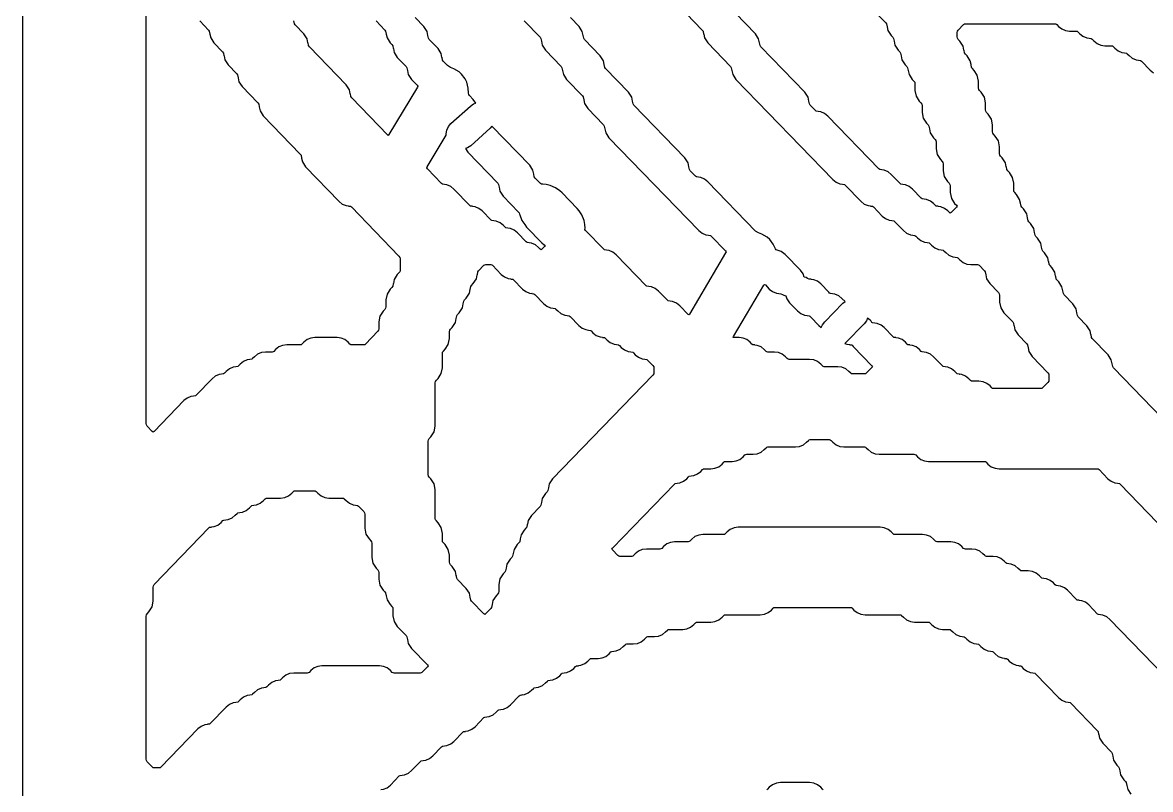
# Model space of a CAD drawing. Header units: millimetres. Extents: x 0 to 63, y 0 to 126.
# Drawn here: x 0 to 36.52, y 32.3 to 57.13 of the extents above; entities that cross this region are included whole.
import ezdxf

# ---------------------------------------------------------------- set-up
doc = ezdxf.new("R2010")
doc.units = ezdxf.units.MM
doc.layers.add('CUT', color=1, linetype='Continuous')

msp = doc.modelspace()

# ---------------------------------------------------------------- linework, layer by layer
at = {"layer": 'CUT'}
for points in [[(63.2679, 123), (50.134, 123), (50.134, 126), (42.134, 126), (42.134, 123), (21.134, 123), (21.134, 126), (13.134, 126), (13.134, 123), (0, 123), (0, 3), (13.134, 3), (13.134, 0), (21.134, 0), (21.134, 3), (42.134, 3), (42.134, 0), (50.134, 0), (50.134, 3), (63.2679, 3)], [(14.5934, 48.6774), (14.6974, 48.8375), (14.722, 48.9641), (14.7247, 48.9636), (14.7425, 49.0556), (14.7673, 49.0937), (14.939, 49.2713), (14.964, 49.2911), (14.9957, 49.2954), (15.1571, 49.2954), (15.1888, 49.2911), (15.2139, 49.2713), (15.5, 48.9753), (15.6046, 48.8926), (15.7273, 48.8406), (15.8094, 48.8295), (15.8091, 48.8272), (15.8739, 48.8185), (15.899, 48.7987), (16.1851, 48.5027), (16.2897, 48.4201), (16.4125, 48.368), (16.4945, 48.357), (16.4942, 48.3547), (16.5591, 48.3459), (16.5842, 48.3261), (16.8702, 48.0302), (16.9749, 47.9475), (17.0976, 47.8954), (17.1797, 47.8844), (17.1794, 47.8821), (17.2442, 47.8734), (17.2693, 47.8536), (17.327, 47.7939), (17.4316, 47.7112), (17.5544, 47.6591), (17.6364, 47.6481), (17.6361, 47.6458), (17.701, 47.6371), (17.7261, 47.6173), (18.0121, 47.3213), (18.1168, 47.2386), (18.2395, 47.1866), (18.3216, 47.1755), (18.3213, 47.1732), (18.3861, 47.1645), (18.4112, 47.1447), (18.4689, 47.085), (18.5735, 47.0023), (18.6963, 46.9503), (18.7783, 46.9392), (18.778, 46.937), (18.8429, 46.9282), (18.868, 46.9084), (18.9257, 46.8487), (19.0303, 46.7661), (19.153, 46.714), (19.2351, 46.7029), (19.2348, 46.7007), (19.2996, 46.6919), (19.3247, 46.6721), (19.3824, 46.6124), (19.487, 46.5298), (19.6098, 46.4777), (19.6919, 46.4667), (19.6915, 46.4644), (19.7564, 46.4557), (19.7815, 46.4358), (19.8392, 46.3761), (19.9438, 46.2935), (20.0666, 46.2414), (20.1486, 46.2304), (20.1483, 46.2281), (20.2132, 46.2194), (20.2382, 46.1996), (20.4099, 46.022), (20.4347, 45.9838), (20.4434, 45.9392), (20.4434, 45.7992), (20.4347, 45.7546), (20.4099, 45.7164), (17.1581, 42.3521), (17.0541, 42.192), (17.0295, 42.0654), (17.0269, 42.0659), (17.009, 41.974), (16.9842, 41.9358), (16.9298, 41.8795), (16.8257, 41.7194), (16.8011, 41.5928), (16.7985, 41.5933), (16.7806, 41.5014), (16.7558, 41.4633), (16.473, 41.1707), (16.369, 41.0106), (16.3443, 40.884), (16.3417, 40.8845), (16.3238, 40.7925), (16.299, 40.7544), (16.2446, 40.6981), (16.1406, 40.538), (16.116, 40.4114), (16.1133, 40.4119), (16.0955, 40.32), (16.0707, 40.2818), (16.0162, 40.2255), (15.9122, 40.0654), (15.8876, 39.9388), (15.885, 39.9393), (15.8671, 39.8474), (15.8423, 39.8092), (15.7879, 39.7529), (15.6838, 39.5929), (15.6592, 39.4663), (15.6566, 39.4668), (15.6387, 39.3748), (15.6139, 39.3367), (15.5595, 39.2804), (15.4554, 39.1203), (15.419, 38.9329), (15.419, 38.7106), (15.4103, 38.666), (15.3855, 38.6278), (15.3311, 38.5715), (15.2271, 38.4114), (15.2024, 38.2848), (15.1998, 38.2853), (15.1819, 38.1934), (15.1571, 38.1552), (14.9902, 37.9825), (14.9622, 37.9616), (14.9343, 37.9825), (14.539, 38.3915), (14.5142, 38.4297), (14.4963, 38.5216), (14.4937, 38.5211), (14.469, 38.6477), (14.365, 38.8078), (14.0822, 39.1004), (14.0574, 39.1385), (14.0395, 39.2305), (14.0369, 39.23), (14.0123, 39.3566), (13.9082, 39.5167), (13.8538, 39.573), (13.829, 39.6111), (13.8203, 39.6558), (13.8203, 39.878), (13.7839, 40.0654), (13.6799, 40.2255), (13.6254, 40.2818), (13.6006, 40.32), (13.592, 40.3646), (13.592, 40.5869), (13.5555, 40.7743), (13.4515, 40.9344), (13.3971, 40.9907), (13.3723, 41.0288), (13.3636, 41.0735), (13.3636, 42.0046), (13.3271, 42.192), (13.2231, 42.3521), (13.1687, 42.4084), (13.1439, 42.4465), (13.1352, 42.4912), (13.1352, 43.5763), (13.1439, 43.621), (13.1687, 43.6591), (13.2231, 43.7154), (13.3271, 43.8755), (13.3636, 44.0629), (13.3636, 45.4666), (13.3723, 45.5113), (13.3971, 45.5494), (13.4515, 45.6057), (13.5555, 45.7658), (13.592, 45.9532), (13.592, 46.4117), (13.6006, 46.4564), (13.6254, 46.4946), (13.6799, 46.5509), (13.7839, 46.7109), (13.8203, 46.8983), (13.8203, 47.1206), (13.829, 47.1653), (13.8538, 47.2034), (13.9082, 47.2597), (14.0123, 47.4198), (14.0369, 47.5464), (14.0395, 47.5459), (14.0574, 47.6378), (14.0822, 47.676), (14.1366, 47.7323), (14.2406, 47.8924), (14.2653, 48.019), (14.2679, 48.0185), (14.2858, 48.1104), (14.3106, 48.1486), (14.365, 48.2049), (14.469, 48.3649), (14.4937, 48.4916), (14.4963, 48.491), (14.5142, 48.583), (14.539, 48.6211)], [(6.1221, 40.7935), (6.1218, 40.7958), (6.2038, 40.8068), (6.3266, 40.8589), (6.4312, 40.9415), (6.4889, 41.0012), (6.514, 41.0211), (6.5788, 41.0298), (6.5785, 41.0321), (6.6606, 41.0431), (6.7833, 41.0952), (6.888, 41.1778), (6.9457, 41.2375), (6.9707, 41.2573), (7.0356, 41.2661), (7.0353, 41.2683), (7.1174, 41.2794), (7.2401, 41.3315), (7.3447, 41.4141), (7.4024, 41.4738), (7.4275, 41.4936), (7.4924, 41.5024), (7.4921, 41.5046), (7.5741, 41.5157), (7.6969, 41.5677), (7.8015, 41.6504), (7.8592, 41.7101), (7.8843, 41.7299), (7.9159, 41.7342), (8.3555, 41.7342), (8.4876, 41.752), (8.6104, 41.804), (8.715, 41.8867), (8.7727, 41.9464), (8.7978, 41.9662), (8.8295, 41.9705), (9.4476, 41.9705), (9.4793, 41.9662), (9.5044, 41.9464), (9.5621, 41.8867), (9.6667, 41.804), (9.7895, 41.752), (9.9216, 41.7342), (10.3612, 41.7342), (10.3928, 41.7299), (10.4179, 41.7101), (10.4756, 41.6504), (10.5802, 41.5677), (10.703, 41.5157), (10.785, 41.5046), (10.7847, 41.5024), (10.8496, 41.4936), (10.8747, 41.4738), (11.0463, 41.2962), (11.0711, 41.2581), (11.0798, 41.2134), (11.0798, 40.7549), (11.1162, 40.5675), (11.2203, 40.4074), (11.2747, 40.3511), (11.2995, 40.3129), (11.3082, 40.2683), (11.3082, 39.8097), (11.3446, 39.6223), (11.4486, 39.4622), (11.5031, 39.4059), (11.5279, 39.3678), (11.5365, 39.3231), (11.5365, 39.1009), (11.573, 38.9135), (11.677, 38.7534), (11.7314, 38.6971), (11.7562, 38.6589), (11.7741, 38.567), (11.7767, 38.5675), (11.8014, 38.4409), (11.9054, 38.2808), (11.9598, 38.2245), (11.9846, 38.1864), (11.9933, 38.1417), (11.9933, 37.9194), (12.0297, 37.732), (12.1338, 37.572), (12.4166, 37.2794), (12.4414, 37.2412), (12.4593, 37.1493), (12.4619, 37.1498), (12.4865, 37.0232), (12.5905, 36.8631), (13.1084, 36.3273), (13.128, 36.2996), (13.1084, 36.2719), (12.9301, 36.0874), (12.905, 36.0676), (12.8733, 36.0633), (12.0268, 36.0633), (11.9951, 36.0676), (11.97, 36.0874), (11.9123, 36.1471), (11.8077, 36.2297), (11.685, 36.2818), (11.5528, 36.2996), (9.6932, 36.2996), (9.5611, 36.2818), (9.4383, 36.2297), (9.3337, 36.1471), (9.276, 36.0874), (9.2509, 36.0676), (9.2193, 36.0633), (8.7797, 36.0633), (8.6476, 36.0455), (8.5248, 35.9934), (8.4202, 35.9108), (8.3625, 35.8511), (8.3374, 35.8313), (8.2726, 35.8225), (8.2729, 35.8203), (8.1908, 35.8092), (8.0681, 35.7572), (7.9634, 35.6745), (7.9057, 35.6148), (7.8807, 35.595), (7.8158, 35.5863), (7.8161, 35.584), (7.734, 35.5729), (7.6113, 35.5209), (7.5067, 35.4382), (7.449, 35.3785), (7.4239, 35.3587), (7.359, 35.35), (7.3593, 35.3477), (7.2773, 35.3367), (7.1545, 35.2846), (7.0499, 35.2019), (6.9922, 35.1422), (6.9671, 35.1224), (6.9023, 35.1137), (6.9026, 35.1114), (6.8205, 35.1004), (6.6978, 35.0483), (6.5931, 34.9656), (6.0787, 34.4334), (6.0536, 34.4135), (5.9888, 34.4048), (5.9891, 34.4025), (5.907, 34.3915), (5.7843, 34.3394), (5.6796, 34.2568), (4.48, 33.0156), (4.455, 32.9958), (4.4233, 32.9916), (4.2619, 32.9916), (4.2302, 32.9958), (4.2051, 33.0156), (4.0335, 33.1932), (4.0087, 33.2314), (4, 33.276), (4, 37.9054), (4.0087, 37.9501), (4.0335, 37.9882), (4.0879, 38.0445), (4.1919, 38.2046), (4.2284, 38.392), (4.2284, 38.8506), (4.2371, 38.8952), (4.2619, 38.9334), (6.0321, 40.765), (6.0572, 40.7848)]]:
    msp.add_lwpolyline(points, close=True, dxfattribs=at)
for points in [[(5.7391, 57.1838), (6.0219, 56.8912), (6.0467, 56.853), (6.0646, 56.7611), (6.0672, 56.7616), (6.0919, 56.635), (6.1959, 56.4749), (6.4787, 56.1823), (6.5035, 56.1442), (6.5214, 56.0522), (6.524, 56.0527), (6.5486, 55.9261), (6.6527, 55.766), (6.9355, 55.4735), (6.9603, 55.4353), (6.9781, 55.3434), (6.9808, 55.3439), (7.0054, 55.2173), (7.1094, 55.0572), (7.6206, 54.5283), (7.6454, 54.4902), (7.6633, 54.3982), (7.6659, 54.3987), (7.6905, 54.2721), (7.7946, 54.112), (8.9909, 52.8743), (9.0157, 52.8362), (9.0336, 52.7442), (9.0362, 52.7447), (9.0608, 52.6181), (9.1648, 52.458), (10.2472, 51.3382), (10.3519, 51.2555), (10.4746, 51.2034), (10.5567, 51.1924), (10.5564, 51.1901), (10.6212, 51.1814), (10.6463, 51.1616), (12.1882, 49.5663), (12.213, 49.5281), (12.2217, 49.4835), (12.2217, 49.1072), (12.213, 49.0626), (12.1882, 49.0244), (12.1338, 48.9681), (12.0297, 48.808), (12.0051, 48.6814), (12.0025, 48.682), (11.9846, 48.59), (11.9598, 48.5519), (11.9054, 48.4956), (11.8014, 48.3355), (11.7649, 48.1481), (11.7649, 47.9258), (11.7562, 47.8811), (11.7314, 47.843), (11.677, 47.7867), (11.573, 47.6266), (11.5365, 47.4392), (11.5365, 47.2169), (11.5279, 47.1723), (11.5031, 47.1341), (11.103, 46.7203), (11.078, 46.7005), (11.0463, 46.6962), (10.6565, 46.6962), (10.6248, 46.7005), (10.5997, 46.7203), (10.542, 46.78), (10.4374, 46.8626), (10.3147, 46.9147), (10.1825, 46.9325), (9.4648, 46.9325), (9.3327, 46.9147), (9.21, 46.8626), (9.1053, 46.78), (9.0476, 46.7203), (9.0226, 46.7005), (8.9909, 46.6962), (8.5513, 46.6962), (8.4192, 46.6784), (8.2964, 46.6264), (8.1918, 46.5437), (8.1341, 46.484), (8.109, 46.4642), (8.0774, 46.4599), (7.8662, 46.4599), (7.734, 46.4421), (7.6113, 46.3901), (7.5067, 46.3074), (7.449, 46.2477), (7.4239, 46.2279), (7.359, 46.2192), (7.3593, 46.2169), (7.2773, 46.2058), (7.1545, 46.1538), (7.0499, 46.0711), (6.9922, 46.0114), (6.9671, 45.9916), (6.9023, 45.9829), (6.9026, 45.9806), (6.8205, 45.9696), (6.6978, 45.9175), (6.5931, 45.8348), (6.5354, 45.7751), (6.5104, 45.7553), (6.4455, 45.7466), (6.4458, 45.7443), (6.3638, 45.7333), (6.241, 45.6812), (6.1364, 45.5985), (5.6219, 45.0663), (5.5969, 45.0465), (5.532, 45.0377), (5.5323, 45.0355), (5.4502, 45.0244), (5.3275, 44.9723), (5.2229, 44.8897), (4.2563, 43.8897), (4.2284, 43.8688), (4.2004, 43.8897), (4.0335, 44.0624), (4.0087, 44.1006), (4, 44.1452), (4, 59.4075)], [(27.6636, 57.4201), (27.9464, 57.1275), (27.9712, 57.0893), (27.9891, 56.9974), (27.9917, 56.9979), (28.0163, 56.8713), (28.1204, 56.7112), (28.1748, 56.6549), (28.1996, 56.6167), (28.2175, 56.5248), (28.2201, 56.5253), (28.2447, 56.3987), (28.3488, 56.2386), (28.4032, 56.1823), (28.428, 56.1442), (28.4459, 56.0522), (28.4485, 56.0527), (28.4731, 55.9261), (28.5771, 55.766), (28.6316, 55.7097), (28.6563, 55.6716), (28.6742, 55.5796), (28.6769, 55.5802), (28.7015, 55.4536), (28.8055, 55.2935), (28.8599, 55.2372), (28.8847, 55.199), (28.8934, 55.1544), (28.8934, 54.9321), (28.9299, 54.7447), (29.0339, 54.5846), (29.0883, 54.5283), (29.1131, 54.4902), (29.1218, 54.4455), (29.1218, 54.2232), (29.1582, 54.0358), (29.2623, 53.8758), (29.3167, 53.8194), (29.3415, 53.7813), (29.3594, 53.6894), (29.362, 53.6899), (29.3866, 53.5633), (29.4907, 53.4032), (29.5451, 53.3469), (29.5699, 53.3087), (29.5786, 53.2641), (29.5786, 53.0418), (29.615, 52.8544), (29.719, 52.6943), (29.7735, 52.638), (29.7982, 52.5999), (29.8069, 52.5552), (29.8069, 52.3329), (29.8434, 52.1455), (29.9474, 51.9855), (30.0018, 51.9292), (30.0266, 51.891), (30.0353, 51.8463), (30.0353, 51.6241), (30.0718, 51.4367), (30.1758, 51.2766), (30.2369, 51.2133), (30.2565, 51.1857), (30.2369, 51.158), (30.0633, 50.9783), (30.0353, 50.9574), (30.0074, 50.9783), (29.9543, 51.0331), (29.8497, 51.1158), (29.727, 51.1679), (29.6449, 51.1789), (29.6452, 51.1812), (29.5804, 51.1899), (29.5553, 51.2097), (29.4976, 51.2694), (29.393, 51.3521), (29.2702, 51.4042), (29.1882, 51.4152), (29.1885, 51.4175), (29.1236, 51.4262), (29.0985, 51.446), (28.8124, 51.742), (28.7078, 51.8247), (28.5851, 51.8767), (28.503, 51.8878), (28.5033, 51.8901), (28.4385, 51.8988), (28.4134, 51.9186), (28.1273, 52.2146), (28.0227, 52.2972), (27.8999, 52.3493), (27.8179, 52.3603), (27.8182, 52.3626), (27.7533, 52.3714), (27.7282, 52.3912), (26.0719, 54.1049), (25.9673, 54.1875), (25.8445, 54.2396), (25.7625, 54.2506), (25.7628, 54.2529), (25.6979, 54.2616), (25.6728, 54.2815), (25.5012, 54.459), (25.4764, 54.4972), (25.4585, 54.5891), (25.4559, 54.5886), (25.4313, 54.7152), (25.3272, 54.8753), (23.9025, 56.3493), (23.8777, 56.3875), (23.8599, 56.4794), (23.8572, 56.4789), (23.8326, 56.6055), (23.7286, 56.7656), (22.7606, 57.7671)], [(21.4974, 57.4201), (22.0085, 56.8912), (22.0333, 56.853), (22.0512, 56.7611), (22.0538, 56.7616), (22.0785, 56.635), (22.1825, 56.4749), (22.9221, 55.7097), (22.9469, 55.6716), (22.9647, 55.5796), (22.9674, 55.5802), (22.992, 55.4536), (23.096, 55.2935), (26.2338, 52.047), (26.3384, 51.9644), (26.4612, 51.9123), (26.5433, 51.9013), (26.5429, 51.899), (26.6078, 51.8903), (26.6329, 51.8704), (27.1473, 51.3382), (27.252, 51.2555), (27.3747, 51.2034), (27.4568, 51.1924), (27.4565, 51.1901), (27.5213, 51.1814), (27.5464, 51.1616), (27.8325, 50.8656), (27.9371, 50.7829), (28.0599, 50.7309), (28.1419, 50.7198), (28.1416, 50.7175), (28.2065, 50.7088), (28.2315, 50.689), (28.5176, 50.393), (28.6222, 50.3104), (28.745, 50.2583), (28.8271, 50.2472), (28.8267, 50.245), (28.8916, 50.2362), (28.9167, 50.2164), (28.9744, 50.1567), (29.079, 50.0741), (29.2018, 50.022), (29.2838, 50.011), (29.2835, 50.0087), (29.3484, 50), (29.3734, 49.9801), (29.4311, 49.9204), (29.5358, 49.8378), (29.6585, 49.7857), (29.7406, 49.7747), (29.7403, 49.7724), (29.8051, 49.7637), (29.8302, 49.7439), (29.8879, 49.6842), (29.9925, 49.6015), (30.1153, 49.5494), (30.1973, 49.5384), (30.197, 49.5361), (30.2619, 49.5274), (30.287, 49.5076), (30.3447, 49.4479), (30.4493, 49.3652), (30.572, 49.3131), (30.7042, 49.2954), (30.9154, 49.2954), (30.947, 49.2911), (30.9721, 49.2713), (31.1437, 49.0937), (31.1685, 49.0556), (31.1864, 48.9636), (31.189, 48.9641), (31.2137, 48.8375), (31.3177, 48.6774), (31.6005, 48.3848), (31.6253, 48.3467), (31.634, 48.302), (31.634, 48.0798), (31.6704, 47.8924), (31.7745, 47.7323), (32.0573, 47.4397), (32.082, 47.4016), (32.0999, 47.3096), (32.1026, 47.3101), (32.1272, 47.1835), (32.2312, 47.0234), (32.514, 46.7308), (32.5388, 46.6927), (32.5567, 46.6007), (32.5593, 46.6013), (32.5839, 46.4747), (32.688, 46.3146), (33.1992, 45.7857), (33.2239, 45.7475), (33.2326, 45.7029), (33.2326, 45.5629), (33.2239, 45.5183), (33.1992, 45.4801), (33.0275, 45.3026), (33.0024, 45.2827), (32.9708, 45.2785), (31.4391, 45.2785), (31.4074, 45.2827), (31.3823, 45.3026), (31.3246, 45.3623), (31.22, 45.4449), (31.0973, 45.497), (30.9651, 45.5148), (30.7539, 45.5148), (30.7223, 45.519), (30.6972, 45.5388), (30.6395, 45.5985), (30.5349, 45.6812), (30.4121, 45.7333), (30.3301, 45.7443), (30.3304, 45.7466), (30.2655, 45.7553), (30.2404, 45.7751), (30.1827, 45.8348), (30.0781, 45.9175), (29.9554, 45.9696), (29.8733, 45.9806), (29.8736, 45.9829), (29.8087, 45.9916), (29.7837, 46.0114), (29.4976, 46.3074), (29.393, 46.3901), (29.2702, 46.4421), (29.1882, 46.4532), (29.1885, 46.4555), (29.1236, 46.4642), (29.0985, 46.484), (29.0408, 46.5437), (28.9362, 46.6264), (28.8135, 46.6784), (28.7314, 46.6895), (28.7317, 46.6917), (28.6668, 46.7005), (28.6418, 46.7203), (28.5841, 46.78), (28.4794, 46.8626), (28.3567, 46.9147), (28.2746, 46.9258), (28.2749, 46.928), (28.2101, 46.9368), (28.185, 46.9566), (27.8989, 47.2526), (27.7943, 47.3352), (27.6716, 47.3873), (27.5895, 47.3983), (27.5898, 47.4006), (27.5243, 47.4094), (27.4982, 47.4205), (27.4704, 47.4596), (27.4422, 47.4888), (27.358, 47.5553), (27.3238, 47.4706), (27.2485, 47.3705), (26.6558, 46.767), (26.6237, 46.7419), (26.6896, 46.714), (26.7716, 46.7029), (26.7713, 46.7007), (26.7843, 46.6989), (26.7987, 46.6993), (26.8217, 46.6962), (26.8368, 46.6962), (26.8582, 46.6828), (26.8629, 46.6808), (26.8907, 46.6416), (27.4964, 46.015), (27.5159, 45.9873), (27.4964, 45.9597), (27.318, 45.7751), (27.2929, 45.7553), (27.2613, 45.7511), (26.8715, 45.7511), (26.8398, 45.7553), (26.8147, 45.7751), (26.757, 45.8348), (26.6524, 45.9175), (26.5297, 45.9696), (26.3975, 45.9873), (25.958, 45.9873), (25.9263, 45.9916), (25.9012, 46.0114), (25.8435, 46.0711), (25.7389, 46.1538), (25.6161, 46.2058), (25.484, 46.2236), (24.8161, 46.2236), (24.7844, 46.2279), (24.7593, 46.2477), (24.7016, 46.3074), (24.597, 46.3901), (24.4742, 46.4421), (24.3421, 46.4599), (24.1309, 46.4599), (24.0992, 46.4642), (24.0742, 46.484), (24.0165, 46.5437), (23.9118, 46.6264), (23.7891, 46.6784), (23.707, 46.6895), (23.7073, 46.6917), (23.6425, 46.7005), (23.6174, 46.7203), (23.5597, 46.78), (23.4551, 46.8626), (23.3323, 46.9147), (23.2002, 46.9325), (23.041, 46.9325), (23.0113, 46.937), (23.0225, 46.9649), (24.0046, 48.6292), (24.0251, 48.6542), (24.0508, 48.6347), (24.1784, 48.5027), (24.283, 48.4201), (24.4058, 48.368), (24.4878, 48.357), (24.4875, 48.3547), (24.553, 48.3459), (24.6042, 48.3241), (24.6473, 48.2996), (24.7146, 48.2847), (24.7485, 48.1815), (24.8353, 48.0594), (25.0919, 47.7939), (25.1965, 47.7112), (25.3193, 47.6591), (25.4014, 47.6481), (25.401, 47.6458), (25.4665, 47.637), (25.4926, 47.6259), (25.5204, 47.5868), (25.7771, 47.3213), (25.8612, 47.2548), (25.8955, 47.3395), (25.9708, 47.4396), (26.5635, 48.0431), (26.6288, 48.0941), (26.5286, 48.1977), (26.424, 48.2804), (26.3013, 48.3324), (26.2192, 48.3435), (26.2195, 48.3457), (26.154, 48.3546), (26.1279, 48.3656), (26.1001, 48.4048), (25.8435, 48.6703), (25.7389, 48.7529), (25.6161, 48.805), (25.5341, 48.816), (25.5344, 48.8183), (25.4689, 48.8271), (25.4177, 48.8489), (25.3746, 48.8734), (25.3073, 48.8883), (25.2734, 48.9915), (25.1866, 49.1136), (24.6933, 49.624), (24.5608, 49.722), (24.4037, 49.7716), (24.3975, 49.7725), (24.3794, 49.7996), (24.3068, 49.9504), (24.1895, 50.1063), (24.1051, 50.1818), (23.9371, 50.2809), (23.8304, 50.3183), (23.7346, 50.3796), (22.1894, 51.9783), (22.0848, 52.061), (21.9621, 52.113), (21.88, 52.1241), (21.8803, 52.1263), (21.8154, 52.1351), (21.7904, 52.1549), (21.6187, 52.3325), (21.5939, 52.3706), (21.5761, 52.4625), (21.5734, 52.462), (21.5488, 52.5886), (21.4448, 52.7487), (19.7917, 54.459), (19.7669, 54.4972), (19.749, 54.5891), (19.7464, 54.5886), (19.7218, 54.7152), (19.6177, 54.8753), (18.8782, 55.6405), (18.8534, 55.6786), (18.8355, 55.7706), (18.8329, 55.7701), (18.8082, 55.8967), (18.7042, 56.0567), (18.193, 56.5856), (18.1682, 56.6238), (18.1504, 56.7157), (18.1477, 56.7152), (18.1231, 56.8418), (18.0191, 57.0019), (17.7363, 57.2945)], [(11.4486, 57.1838), (11.7314, 56.8912), (11.7562, 56.853), (11.7741, 56.7611), (11.7767, 56.7616), (11.8014, 56.635), (11.9054, 56.4749), (11.9598, 56.4186), (11.9846, 56.3805), (12.0025, 56.2885), (12.0051, 56.289), (12.0297, 56.1624), (12.1338, 56.0023), (12.4166, 55.7097), (12.4414, 55.6716), (12.4593, 55.5796), (12.4619, 55.5802), (12.4865, 55.4536), (12.5905, 55.2935), (12.7765, 55.1011), (12.7975, 55.0707), (12.7839, 55.0364), (11.8613, 53.502), (11.8407, 53.4772), (11.815, 53.4967), (10.6565, 54.6953), (10.6317, 54.7335), (10.6138, 54.8254), (10.6112, 54.8249), (10.5866, 54.9515), (10.4825, 55.1116), (9.2862, 56.3493), (9.2614, 56.3875), (9.2435, 56.4794), (9.2409, 56.4789), (9.2163, 56.6055), (9.1123, 56.7656), (8.8295, 57.0582), (8.8047, 57.0963), (8.7868, 57.1883)], [(16.2446, 57.1838), (16.7558, 56.6549), (16.7806, 56.6167), (16.7985, 56.5248), (16.8011, 56.5253), (16.8257, 56.3987), (16.9298, 56.2386), (17.4409, 55.7097), (17.4657, 55.6716), (17.4836, 55.5796), (17.4862, 55.5802), (17.5109, 55.4536), (17.6149, 55.2935), (18.1261, 54.7646), (18.1509, 54.7264), (18.1688, 54.6345), (18.1714, 54.635), (18.196, 54.5084), (18.3, 54.3483), (18.8112, 53.8194), (18.836, 53.7813), (18.8539, 53.6894), (18.8565, 53.6899), (18.8811, 53.5633), (18.9852, 53.4032), (21.8946, 50.393), (21.9992, 50.3104), (22.122, 50.2583), (22.204, 50.2472), (22.2037, 50.245), (22.2686, 50.2362), (22.2937, 50.2164), (22.7557, 49.7384), (22.7766, 49.7082), (22.7633, 49.674), (21.5915, 47.6882), (21.571, 47.6632), (21.5453, 47.6827), (21.2759, 47.9614), (21.1713, 48.0441), (21.0485, 48.0961), (20.9665, 48.1072), (20.9668, 48.1095), (20.9019, 48.1182), (20.8768, 48.138), (20.5908, 48.434), (20.4861, 48.5166), (20.3634, 48.5687), (20.2813, 48.5798), (20.2816, 48.582), (20.2168, 48.5908), (20.1917, 48.6106), (19.2205, 49.6154), (19.1159, 49.6981), (18.9931, 49.7502), (18.9111, 49.7612), (18.9114, 49.7635), (18.8465, 49.7722), (18.8214, 49.792), (18.2308, 50.403), (18.2091, 50.4345), (18.2114, 50.4791), (18.204, 50.5932), (18.1811, 50.719), (18.1096, 50.9005), (18.0211, 51.0379), (17.9602, 51.1147), (17.469, 51.623), (17.3943, 51.6864), (17.2599, 51.7795), (17.081, 51.8572), (16.956, 51.8843), (16.8423, 51.8956), (16.7976, 51.8949), (16.7669, 51.9177), (16.5944, 52.0962), (16.5696, 52.1343), (16.5517, 52.2263), (16.5491, 52.2257), (16.5244, 52.3524), (16.4204, 52.5124), (15.1974, 53.7778), (15.1409, 53.7115), (14.5129, 53.1452), (14.4097, 53.0742), (14.3403, 53.0495), (14.4176, 52.9306), (15.3855, 51.9292), (15.4103, 51.891), (15.4282, 51.7991), (15.4308, 51.7996), (15.4554, 51.673), (15.5595, 51.5129), (16.0609, 50.9941), (16.0817, 50.9651), (16.0931, 50.9313), (16.0976, 50.9067), (16.1692, 50.7252), (16.2576, 50.5878), (16.3185, 50.511), (16.8097, 50.0028), (16.8844, 49.9393), (16.8969, 49.9307), (16.9197, 49.9094), (16.9015, 49.884), (16.8172, 49.7968), (16.7893, 49.776), (16.7613, 49.7968), (16.7083, 49.8517), (16.6037, 49.9344), (16.4809, 49.9864), (16.3989, 49.9975), (16.3992, 49.9998), (16.3343, 50.0085), (16.3092, 50.0283), (16.0232, 50.3243), (15.9185, 50.4069), (15.7958, 50.459), (15.7137, 50.4701), (15.714, 50.4723), (15.6492, 50.4811), (15.6241, 50.5009), (15.5664, 50.5606), (15.4618, 50.6432), (15.339, 50.6953), (15.257, 50.7063), (15.2573, 50.7086), (15.1924, 50.7173), (15.1673, 50.7372), (14.8813, 51.0331), (14.7766, 51.1158), (14.6539, 51.1679), (14.5718, 51.1789), (14.5721, 51.1812), (14.5073, 51.1899), (14.4822, 51.2097), (13.9677, 51.742), (13.8631, 51.8247), (13.7404, 51.8767), (13.6583, 51.8878), (13.6586, 51.8901), (13.5938, 51.8988), (13.5687, 51.9186), (13.1086, 52.3946), (13.0876, 52.4249), (13.1013, 52.4592), (13.7157, 53.4812), (13.7121, 53.5265), (13.7349, 53.6497), (13.7887, 53.7628), (13.8701, 53.8582), (14.4981, 54.4245), (14.6013, 54.4955), (14.6706, 54.5201), (14.5934, 54.639), (14.4694, 54.7673), (14.4455, 54.8032), (14.4358, 54.8451), (14.4281, 55.0132), (14.3809, 55.2034), (14.3328, 55.3054), (14.2168, 55.4623), (14.133, 55.5384), (13.9658, 55.6389), (13.8505, 55.6804), (13.7566, 55.7411), (13.6254, 55.8768), (13.6006, 55.9149), (13.5828, 56.0069), (13.5801, 56.0063), (13.5555, 56.1329), (13.4515, 56.293), (13.1687, 56.5856), (13.1439, 56.6238), (13.126, 56.7157), (13.1234, 56.7152), (13.0987, 56.8418), (12.9947, 57.0019), (12.7119, 57.2945)], [(38.4621, 42.7034), (35.3215, 45.9527), (35.2967, 45.9909), (35.2789, 46.0828), (35.2762, 46.0823), (35.2516, 46.2089), (35.1476, 46.369), (34.6364, 46.8979), (34.6116, 46.936), (34.5937, 47.0279), (34.5911, 47.0274), (34.5665, 47.154), (34.4624, 47.3141), (34.1796, 47.6067), (34.1548, 47.6449), (34.137, 47.7368), (34.1343, 47.7363), (34.1097, 47.8629), (34.0057, 48.023), (33.7229, 48.3156), (33.6981, 48.3537), (33.6802, 48.4457), (33.6776, 48.4452), (33.6529, 48.5718), (33.5489, 48.7318), (33.4945, 48.7881), (33.4697, 48.8263), (33.4518, 48.9182), (33.4492, 48.9177), (33.4246, 49.0443), (33.3205, 49.2044), (33.2661, 49.2607), (33.2413, 49.2989), (33.2234, 49.3908), (33.2208, 49.3903), (33.1962, 49.5169), (33.0922, 49.677), (33.0377, 49.7333), (33.0129, 49.7714), (32.9951, 49.8634), (32.9924, 49.8629), (32.9678, 49.9895), (32.8638, 50.1496), (32.8094, 50.2059), (32.7846, 50.244), (32.7667, 50.336), (32.764, 50.3355), (32.7394, 50.4621), (32.6354, 50.6221), (32.581, 50.6784), (32.5562, 50.7166), (32.5383, 50.8085), (32.5357, 50.808), (32.511, 50.9346), (32.407, 51.0947), (32.3526, 51.151), (32.3278, 51.1892), (32.3099, 51.2811), (32.3073, 51.2806), (32.2827, 51.4072), (32.1786, 51.5673), (32.1242, 51.6236), (32.0994, 51.6617), (32.0907, 51.7064), (32.0907, 51.9287), (32.0543, 52.1161), (31.9503, 52.2761), (31.8958, 52.3325), (31.871, 52.3706), (31.8532, 52.4625), (31.8505, 52.462), (31.8259, 52.5886), (31.7219, 52.7487), (31.6675, 52.805), (31.6427, 52.8432), (31.634, 52.8878), (31.634, 53.1101), (31.5975, 53.2975), (31.4935, 53.4576), (31.4391, 53.5139), (31.4143, 53.552), (31.4056, 53.5967), (31.4056, 53.819), (31.3691, 54.0064), (31.2651, 54.1664), (31.2107, 54.2227), (31.1859, 54.2609), (31.1772, 54.3056), (31.1772, 54.5278), (31.1408, 54.7152), (31.0367, 54.8753), (30.9823, 54.9316), (30.9575, 54.9698), (30.9488, 55.0144), (30.9488, 55.2367), (30.9124, 55.4241), (30.8084, 55.5842), (30.7539, 55.6405), (30.7291, 55.6786), (30.7113, 55.7706), (30.7086, 55.7701), (30.684, 55.8967), (30.58, 56.0567), (30.5256, 56.113), (30.5008, 56.1512), (30.4829, 56.2431), (30.4802, 56.2426), (30.4556, 56.3692), (30.3516, 56.5293), (30.2972, 56.5856), (30.2724, 56.6238), (30.2637, 56.6684), (30.2637, 56.8084), (30.2724, 56.853), (30.2972, 56.8912), (30.4688, 57.0688), (30.4939, 57.0886), (30.5256, 57.0928), (33.4275, 57.0928), (33.4592, 57.0886), (33.4843, 57.0688), (33.542, 57.0091), (33.6466, 56.9264), (33.7694, 56.8743), (33.9015, 56.8565), (34.1127, 56.8565), (34.1443, 56.8523), (34.1694, 56.8325), (34.2271, 56.7728), (34.3317, 56.6901), (34.4545, 56.638), (34.5366, 56.627), (34.5362, 56.6247), (34.6011, 56.616), (34.6262, 56.5962), (34.6839, 56.5365), (34.7885, 56.4538), (34.9113, 56.4017), (35.0434, 56.384), (35.2546, 56.384), (35.2862, 56.3797), (35.3113, 56.3599), (35.369, 56.3002), (35.4736, 56.2175), (35.5964, 56.1655), (35.6785, 56.1544), (35.6781, 56.1521), (35.743, 56.1434), (35.7681, 56.1236), (35.8258, 56.0639), (35.9304, 55.9812), (36.0532, 55.9292), (36.1352, 55.9181), (36.1349, 55.9159), (36.1998, 55.9071), (36.2248, 55.8873), (36.5109, 55.5913), (36.6155, 55.5087)], [(36.9746, 35.9724), (35.2071, 37.8011), (35.1025, 37.8837), (34.9797, 37.9358), (34.8977, 37.9468), (34.898, 37.9491), (34.8331, 37.9578), (34.808, 37.9777), (34.5219, 38.2736), (34.4173, 38.3563), (34.2946, 38.4084), (34.2125, 38.4194), (34.2128, 38.4217), (34.148, 38.4304), (34.1229, 38.4502), (33.8368, 38.7462), (33.7322, 38.8289), (33.6094, 38.881), (33.5274, 38.892), (33.5277, 38.8943), (33.4628, 38.903), (33.4377, 38.9228), (33.38, 38.9825), (33.2754, 39.0652), (33.1527, 39.1172), (33.0706, 39.1283), (33.0709, 39.1306), (33.0061, 39.1393), (32.981, 39.1591), (32.9233, 39.2188), (32.8187, 39.3015), (32.6959, 39.3535), (32.5638, 39.3713), (32.3526, 39.3713), (32.3209, 39.3756), (32.2958, 39.3954), (32.2381, 39.4551), (32.1335, 39.5377), (32.0108, 39.5898), (31.9287, 39.6009), (31.929, 39.6031), (31.8642, 39.6119), (31.8391, 39.6317), (31.7814, 39.6914), (31.6768, 39.774), (31.554, 39.8261), (31.4219, 39.8439), (31.2107, 39.8439), (31.179, 39.8481), (31.1539, 39.868), (31.0962, 39.9277), (30.9916, 40.0103), (30.8689, 40.0624), (30.7367, 40.0802), (30.5256, 40.0802), (30.4939, 40.0844), (30.4688, 40.1042), (30.4111, 40.1639), (30.3065, 40.2466), (30.1837, 40.2987), (30.0516, 40.3165), (29.612, 40.3165), (29.5804, 40.3207), (29.5553, 40.3405), (29.4976, 40.4002), (29.393, 40.4829), (29.2702, 40.535), (29.1381, 40.5527), (28.2418, 40.5527), (28.2101, 40.557), (28.185, 40.5768), (28.1273, 40.6365), (28.0227, 40.7192), (27.8999, 40.7713), (27.7678, 40.789), (23.1676, 40.789), (23.0355, 40.7713), (22.9127, 40.7192), (22.8081, 40.6365), (22.7504, 40.5768), (22.7253, 40.557), (22.6937, 40.5527), (22.0257, 40.5527), (21.8936, 40.535), (21.7708, 40.4829), (21.6662, 40.4002), (21.6085, 40.3405), (21.5834, 40.3207), (21.5518, 40.3165), (21.1122, 40.3165), (20.9801, 40.2987), (20.8573, 40.2466), (20.7527, 40.1639), (20.695, 40.1042), (20.6699, 40.0844), (20.6383, 40.0802), (20.1987, 40.0802), (20.0666, 40.0624), (19.9438, 40.0103), (19.8392, 39.9277), (19.7815, 39.868), (19.7564, 39.8481), (19.7247, 39.8439), (19.3349, 39.8439), (19.3033, 39.8481), (19.2782, 39.868), (19.0998, 40.0525), (19.0803, 40.0802), (19.0998, 40.1078), (21.1052, 42.1827), (21.1303, 42.2025), (21.1952, 42.2112), (21.1949, 42.2135), (21.2769, 42.2245), (21.3997, 42.2766), (21.5043, 42.3593), (21.562, 42.419), (21.5871, 42.4388), (21.6519, 42.4475), (21.6516, 42.4498), (21.7337, 42.4608), (21.8564, 42.5129), (21.961, 42.5956), (22.0187, 42.6552), (22.0438, 42.6751), (22.0755, 42.6793), (22.2867, 42.6793), (22.4188, 42.6971), (22.5416, 42.7492), (22.6462, 42.8318), (22.7039, 42.8915), (22.729, 42.9114), (22.7606, 42.9156), (22.9718, 42.9156), (23.104, 42.9334), (23.2267, 42.9855), (23.3313, 43.0681), (23.389, 43.1278), (23.4141, 43.1476), (23.4458, 43.1519), (23.6569, 43.1519), (23.7891, 43.1697), (23.9118, 43.2217), (24.0165, 43.3044), (24.0742, 43.3641), (24.0992, 43.3839), (24.1309, 43.3882), (25.0272, 43.3882), (25.1594, 43.406), (25.2821, 43.458), (25.3867, 43.5407), (25.4444, 43.6004), (25.4695, 43.6202), (25.5012, 43.6245), (26.1194, 43.6245), (26.151, 43.6202), (26.1761, 43.6004), (26.2338, 43.5407), (26.3384, 43.458), (26.4612, 43.406), (26.5933, 43.3882), (27.2613, 43.3882), (27.2929, 43.3839), (27.318, 43.3641), (27.3757, 43.3044), (27.4803, 43.2217), (27.6031, 43.1697), (27.7352, 43.1519), (28.8599, 43.1519), (28.8916, 43.1476), (28.9167, 43.1278), (28.9744, 43.0681), (29.079, 42.9855), (29.2018, 42.9334), (29.3339, 42.9156), (31.1437, 42.9156), (31.1754, 42.9114), (31.2005, 42.8915), (31.2582, 42.8318), (31.3628, 42.7492), (31.4856, 42.6971), (31.6177, 42.6793), (34.7978, 42.6793), (34.8295, 42.6751), (34.8546, 42.6552), (35.1406, 42.3593), (35.2453, 42.2766), (35.368, 42.2245), (35.4501, 42.2135), (35.4498, 42.2112), (35.5146, 42.2025), (35.5397, 42.1827), (36.7393, 40.9415)], [(11.6029, 32.2894), (11.685, 32.3005), (11.8077, 32.3526), (11.9123, 32.4352), (12.1984, 32.7312), (12.2235, 32.751), (12.2883, 32.7597), (12.288, 32.762), (12.3701, 32.7731), (12.4928, 32.8251), (12.5975, 32.9078), (12.8835, 33.2038), (12.9086, 33.2236), (12.9735, 33.2323), (12.9732, 33.2346), (13.0552, 33.2456), (13.178, 33.2977), (13.2826, 33.3804), (13.5687, 33.6763), (13.5938, 33.6962), (13.6586, 33.7049), (13.6583, 33.7072), (13.7404, 33.7182), (13.8631, 33.7703), (13.9677, 33.8529), (14.2538, 34.1489), (14.2789, 34.1687), (14.3438, 34.1775), (14.3435, 34.1797), (14.4255, 34.1908), (14.5483, 34.2428), (14.6529, 34.3255), (14.939, 34.6215), (14.964, 34.6413), (15.0289, 34.65), (15.0286, 34.6523), (15.1107, 34.6633), (15.2334, 34.7154), (15.338, 34.7981), (15.3957, 34.8578), (15.4208, 34.8776), (15.4857, 34.8863), (15.4854, 34.8886), (15.5674, 34.8996), (15.6902, 34.9517), (15.7948, 35.0344), (16.0809, 35.3304), (16.1059, 35.3502), (16.1708, 35.3589), (16.1705, 35.3612), (16.2526, 35.3722), (16.3753, 35.4243), (16.4799, 35.5069), (16.5376, 35.5666), (16.5627, 35.5865), (16.6276, 35.5952), (16.6273, 35.5975), (16.7093, 35.6085), (16.8321, 35.6606), (16.9367, 35.7432), (16.9944, 35.8029), (17.0195, 35.8227), (17.0843, 35.8315), (17.084, 35.8337), (17.1661, 35.8448), (17.2888, 35.8969), (17.3934, 35.9795), (17.4511, 36.0392), (17.4762, 36.059), (17.5411, 36.0678), (17.5408, 36.07), (17.6228, 36.0811), (17.7456, 36.1331), (17.8502, 36.2158), (17.9079, 36.2755), (17.933, 36.2953), (17.9978, 36.304), (17.9975, 36.3063), (18.0796, 36.3174), (18.2023, 36.3694), (18.307, 36.4521), (18.3647, 36.5118), (18.3897, 36.5316), (18.4214, 36.5359), (18.6326, 36.5359), (18.7647, 36.5536), (18.8875, 36.6057), (18.9921, 36.6884), (19.0498, 36.7481), (19.0749, 36.7679), (19.1397, 36.7766), (19.1394, 36.7789), (19.2215, 36.7899), (19.3442, 36.842), (19.4489, 36.9247), (19.5066, 36.9844), (19.5316, 37.0042), (19.5633, 37.0084), (19.7745, 37.0084), (19.9066, 37.0262), (20.0294, 37.0783), (20.134, 37.161), (20.1917, 37.2206), (20.2168, 37.2405), (20.2485, 37.2447), (20.4596, 37.2447), (20.5918, 37.2625), (20.7145, 37.3146), (20.8191, 37.3972), (20.8768, 37.4569), (20.9019, 37.4768), (20.9336, 37.481), (21.3731, 37.481), (21.5053, 37.4988), (21.628, 37.5509), (21.7327, 37.6335), (21.7904, 37.6932), (21.8154, 37.713), (21.8471, 37.7173), (22.2867, 37.7173), (22.4188, 37.7351), (22.5416, 37.7872), (22.6462, 37.8698), (22.7039, 37.9295), (22.729, 37.9493), (22.7606, 37.9536), (23.8853, 37.9536), (24.0175, 37.9714), (24.1402, 38.0234), (24.2448, 38.1061), (24.3025, 38.1658), (24.3276, 38.1856), (24.3593, 38.1899), (26.8045, 38.1899), (26.8362, 38.1856), (26.8613, 38.1658), (26.919, 38.1061), (27.0236, 38.0234), (27.1463, 37.9714), (27.2785, 37.9536), (28.4032, 37.9536), (28.4348, 37.9493), (28.4599, 37.9295), (28.5176, 37.8698), (28.6222, 37.7872), (28.745, 37.7351), (28.8771, 37.7173), (29.3167, 37.7173), (29.3484, 37.713), (29.3734, 37.6932), (29.4311, 37.6335), (29.5358, 37.5509), (29.6585, 37.4988), (29.7907, 37.481), (30.0018, 37.481), (30.0335, 37.4768), (30.0586, 37.4569), (30.1163, 37.3972), (30.2209, 37.3146), (30.3437, 37.2625), (30.4257, 37.2515), (30.4254, 37.2492), (30.4903, 37.2405), (30.5153, 37.2206), (30.573, 37.161), (30.6777, 37.0783), (30.8004, 37.0262), (30.8825, 37.0152), (30.8822, 37.0129), (30.947, 37.0042), (30.9721, 36.9844), (31.0298, 36.9247), (31.1344, 36.842), (31.2572, 36.7899), (31.3392, 36.7789), (31.3389, 36.7766), (31.4038, 36.7679), (31.4289, 36.7481), (31.4866, 36.6884), (31.5912, 36.6057), (31.7139, 36.5536), (31.796, 36.5426), (31.7957, 36.5403), (31.8605, 36.5316), (31.8856, 36.5118), (31.9433, 36.4521), (32.0479, 36.3694), (32.1707, 36.3174), (32.2528, 36.3063), (32.2524, 36.304), (32.3173, 36.2953), (32.3424, 36.2755), (32.4001, 36.2158), (32.5047, 36.1331), (32.6275, 36.0811), (32.7095, 36.07), (32.7092, 36.0678), (32.7741, 36.059), (32.7991, 36.0392), (33.542, 35.2707), (33.6466, 35.188), (33.7694, 35.1359), (33.8514, 35.1249), (33.8511, 35.1226), (33.916, 35.1139), (33.941, 35.0941), (34.7978, 34.2076), (34.8226, 34.1695), (34.8405, 34.0775), (34.8431, 34.078), (34.8677, 33.9514), (34.9718, 33.7914), (35.2546, 33.4988), (35.2794, 33.4606), (35.2973, 33.3687), (35.2999, 33.3692), (35.3245, 33.2426), (35.4285, 33.0825), (35.483, 33.0262), (35.5077, 32.988), (35.5256, 32.8961), (35.5283, 32.8966), (35.5529, 32.77), (35.6569, 32.6099), (35.7113, 32.5536), (35.7361, 32.5155), (35.754, 32.4235), (35.7566, 32.424), (35.7813, 32.2974), (35.8853, 32.1374)], [(25.9263, 32.287), (25.9012, 32.3068), (25.8435, 32.3665), (25.7389, 32.4491), (25.6161, 32.5012), (25.484, 32.519), (24.5379, 32.519), (24.4058, 32.5012), (24.283, 32.4491), (24.1784, 32.3665), (24.1207, 32.3068), (24.0956, 32.287)]]:
    msp.add_lwpolyline(points, dxfattribs=at)

doc.saveas('drawing.dxf')
